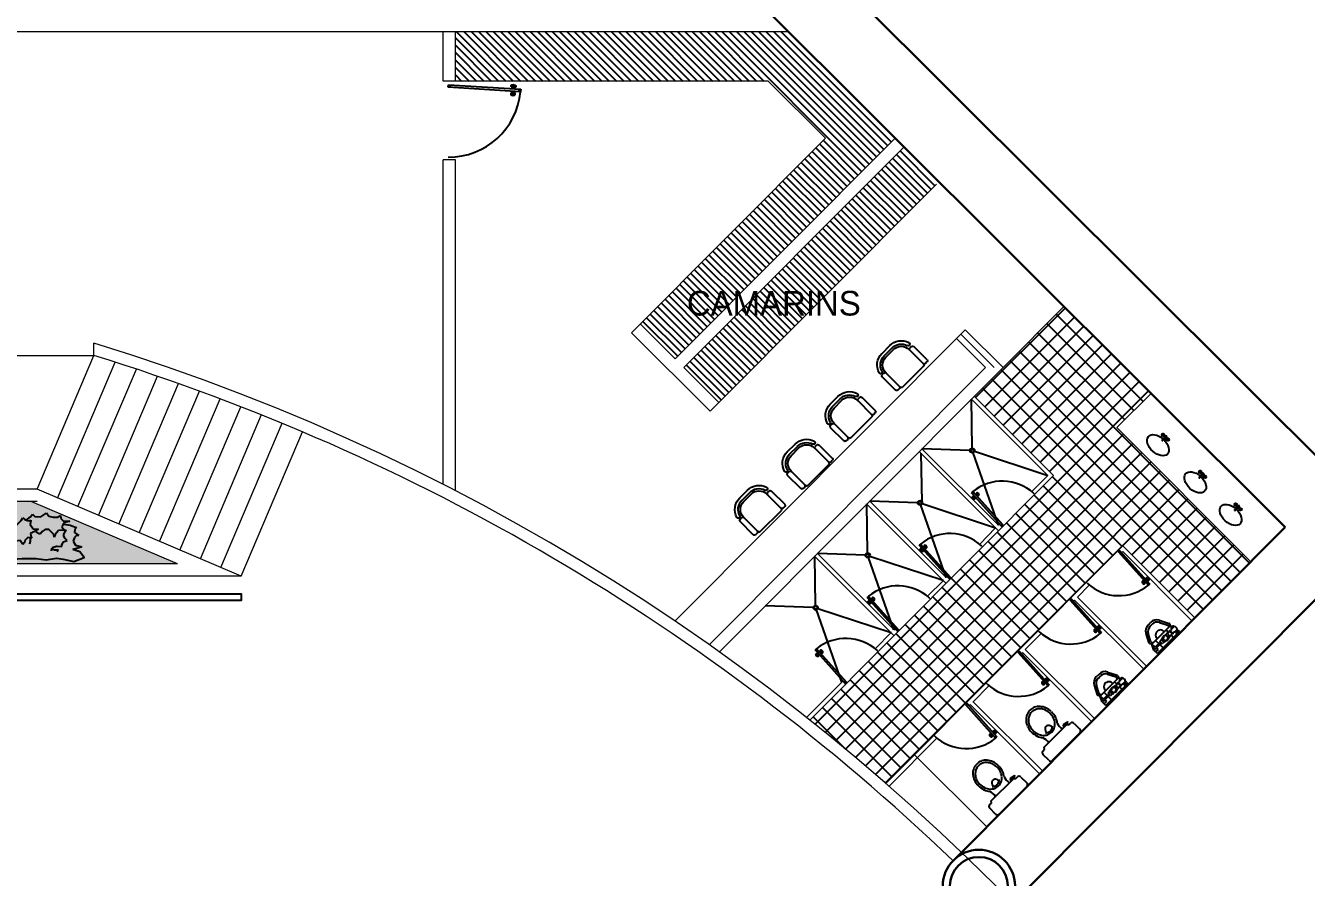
# Model space of a CAD drawing. Header units: millimetres. Extents: x 383 to 523, y 252 to 344.
# Drawn here: x 434.99 to 450.58, y 316.12 to 326.48 of the extents above; entities that cross this region are included whole.
import ezdxf

# ---------------------------------------------------------------- set-up
doc = ezdxf.new("R2010")
doc.units = ezdxf.units.MM
doc.header["$MEASUREMENT"] = 0
doc.linetypes.add('ACAD_ISO02W100', pattern=[15, 12, -3])
doc.linetypes.add('ACAD_ISO04W100', pattern=[30, 24, -3, 0, -3])
for name, color, linetype in [('alberi', 74, 'Continuous'), ('muebles', 193, 'Continuous'), ('Terreno', 41, 'Continuous')]:
    doc.layers.add(name, color=color, linetype=linetype)
for name, color, linetype, lineweight in [('cubierta', 1, 'ACAD_ISO02W100', 15), ('ejes', 2, 'ACAD_ISO04W100', 13), ('muros', 5, 'Continuous', 30), ('plantas', 76, 'Continuous', 15)]:
    doc.layers.add(name, color=color, linetype=linetype, lineweight=lineweight)
pattern_1 = [(135, (0, 0), (-0.0449012806, -0.0449012806), [])]
pattern_2 = [(45, (0, 0), (-0.1122532, 0.1122532), []), (135, (0, 0), (-0.1122532, -0.1122532), [])]

# ---------------------------------------------------------------- blocks, each defined once
blk = doc.blocks.new('cher')
at = {"layer": 'muebles'}
for p, q in [((-0.283, 0.377), (-0.377, 0.283)), ((-0.254, 0.349), (-0.349, 0.255)), ((-0.236, 0.33), (-0.33, 0.236)), ((0.127, 0.156), (-0.047, 0.33)), ((-0.024, 0.373), (-0.043, 0.354)), ((0.165, 0.213), (0.004, 0.373)), ((0.146, 0.165), (0.165, 0.184)), ((-0.348, 0.037), (-0.366, 0.018)), ((-0.33, 0.047), (-0.156, -0.127)), ((-0.127, -0.127), (0.127, 0.127)), ((-0.366, -0.011), (-0.206, -0.171)), ((-0.178, -0.171), (-0.159, -0.152))]:
    blk.add_line(p, q, dxfattribs=at)
for centre, radius, start, end in [((-0.141, 0.236), 0.2, 61.2894, 134.9802), ((-0.141, 0.236), 0.16, 61.3336, 134.9802), ((-0.141, 0.236), 0.133, 44.9802, 134.9802), ((-0.055, 0.394), 0.02, 241.1127, 61.5054), ((-0.029, 0.34), 0.02, 134.9802, 224.9802), ((-0.01, 0.359), 0.02, 44.9802, 134.9802), ((-0.236, 0.142), 0.2, 134.9802, 207.6478), ((-0.236, 0.142), 0.16, 134.9802, 207.3477), ((-0.236, 0.142), 0.133, 134.9802, 224.9802), ((0.132, 0.18), 0.02, 224.9802, 314.9802), ((0.15, 0.198), 0.02, 314.9802, 44.9802), ((-0.395, 0.058), 0.02, 206.1812, 28.8477), ((-0.352, 0.004), 0.02, 134.9802, 224.9802), ((-0.333, 0.022), 0.02, 44.9802, 134.9802), ((0.113, 0.141), 0.02, 314.9802, 44.9802), ((0.108, -0.363), 0.333, 134.9802, 134.9802), ((-0.173, -0.138), 0.02, 314.9802, 44.9802), ((-0.141, -0.113), 0.02, 224.9802, 314.9802), ((-0.192, -0.157), 0.02, 224.9802, 314.9802)]:
    blk.add_arc(centre, radius, start, end, dxfattribs=at)
blk = doc.blocks.new('A$C16995D25')
for p, q in [((0, 0.388), (0, 0.009)), ((0, 0.388), (0.056, 0.388)), ((0.028, 0.388), (0.028, 0.343)), ((0.028, 0.343), (0.055, 0.347)), ((0.054, 0.367), (0.058, 0.269)), ((0.076, 0.367), (0.054, 0.367)), ((0.06, 0.387), (0.129, 0.357)), ((0.07, 0.269), (0.076, 0.367)), ((0.075, 0.35), (0.129, 0.357)), ((0.129, 0.357), (0.153, 0.369)), ((0.129, 0.357), (0.129, 0.04)), ((0.129, 0.335), (0.149, 0.345)), ((0.157, 0.345), (0.252, 0.296)), ((0.162, 0.369), (0.272, 0.312)), ((0.057, 0.29), (0, 0.29)), ((0.038, 0.13), (0.038, 0.162)), ((0.039, 0.224), (0.039, 0.211)), ((0.042, 0.263), (0.084, 0.263)), ((0.042, 0.235), (0.042, 0.263)), ((0.048, 0.269), (0.048, 0.263)), ((0.078, 0.269), (0.048, 0.269)), ((0.048, 0.224), (0.048, 0.235)), ((0.051, 0.224), (0.051, 0.235)), ((0.061, 0.224), (0.061, 0.235)), ((0.064, 0.224), (0.064, 0.235)), ((0.064, 0.224), (0.064, 0.235)), ((0.129, 0.29), (0.071, 0.29)), ((0.075, 0.224), (0.075, 0.235)), ((0.078, 0.263), (0.078, 0.269)), ((0.078, 0.224), (0.078, 0.235)), ((0.084, 0.263), (0.084, 0.235)), ((0.089, 0.224), (0.089, 0.211)), ((0.092, 0.13), (0.092, 0.162)), ((0.298, 0.22), (0.298, 0.179)), ((0.327, 0.223), (0.327, 0.175)), ((0.043, 0.109), (0, 0.109)), ((0, 0.053), (0.014, 0.053)), ((0.014, 0.009), (0, 0.009)), ((0.007, 0.053), (0.007, 0.009)), ((0.014, 0.053), (0.014, 0.009)), ((0.014, 0.047), (0.027, 0.047)), ((0.014, 0.014), (0.027, 0.014)), ((0.014, 0.009), (0.027, 0.01)), ((0.038, 0.13), (0.092, 0.13)), ((0.043, 0.056), (0.038, 0.053)), ((0.043, 0.092), (0.043, 0.13)), ((0.043, 0.056), (0.043, 0.081)), ((0.048, 0.081), (0.048, 0.092)), ((0.051, 0.081), (0.051, 0.092)), ((0.061, 0.081), (0.061, 0.092)), ((0.064, 0.081), (0.064, 0.092)), ((0.064, 0.081), (0.064, 0.092)), ((0.075, 0.081), (0.075, 0.092)), ((0.078, 0.081), (0.078, 0.092)), ((0.086, 0.13), (0.086, 0.092)), ((0.129, 0.109), (0.086, 0.109)), ((0.086, 0.081), (0.086, 0.056)), ((0.086, 0.056), (0.09, 0.053)), ((0.1, 0.047), (0.106, 0.047)), ((0.106, 0.012), (0.1, 0.012)), ((0.106, 0.047), (0.106, 0.012)), ((0.129, 0.04), (0.106, 0.03)), ((0.148, 0.054), (0.129, 0.063)), ((0.151, 0.028), (0.129, 0.04)), ((0.252, 0.103), (0.156, 0.054)), ((0.273, 0.086), (0.161, 0.028))]:
    blk.add_line(p, q)
for points in [[(0.079, 0.158), (0.095, 0.185), (0.079, 0.213), (0.048, 0.213), (0.032, 0.185), (0.048, 0.158)], [(0.038, 0.235), (0.091, 0.235), (0.091, 0.224), (0.038, 0.224)], [(0.027, 0.053), (0.038, 0.053), (0.038, 0.009), (0.027, 0.009)], [(0.038, 0.092), (0.091, 0.092), (0.091, 0.081), (0.038, 0.081)], [(0.09, 0.053), (0.1, 0.053), (0.1, 0.009), (0.09, 0.009)]]:
    blk.add_lwpolyline(points, close=True)
blk.add_circle((0.064, 0.185), 0.0358)
for centre, radius, start, end in [((0.056, 0.378), 0.01, 66.7054, 90), ((0.153, 0.337), 0.00855, 62.8865, 116.5486), ((0.157, 0.36), 0.01, 62.8865, 116.5486), ((0.227, 0.223), 0.1, 0, 62.8865), ((0.134, 0.2), 0.0609, 267.0839, 92.9161), ((0.213, 0.22), 0.0855, 0, 62.8865), ((0.213, 0.179), 0.0855, 297.2944, 360), ((0.227, 0.175), 0.1, 297.2944, 360), ((0.064, 0.044), 0.0438, 233.4691, 306.5309), ((0.152, 0.061), 0.00855, 242.2586, 297.2944), ((0.156, 0.037), 0.01, 242.2586, 297.2944)]:
    blk.add_arc(centre, radius, start, end)
blk = doc.blocks.new('cespugliof')
at = {"layer": 'alberi'}
for p, q in [((-0.364, 0.422), (-0.307, 0.479)), ((-0.307, 0.479), (-0.286, 0.509)), ((-0.286, 0.509), (-0.258, 0.487)), ((-0.258, 0.487), (-0.213, 0.474)), ((-0.246, 0.483), (-0.229, 0.492)), ((-0.229, 0.492), (-0.193, 0.522)), ((-0.213, 0.474), (-0.189, 0.483)), ((-0.189, 0.483), (-0.197, 0.427)), ((-0.193, 0.522), (-0.168, 0.553)), ((-0.189, 0.483), (-0.189, 0.483)), ((-0.168, 0.553), (-0.14, 0.527)), ((-0.14, 0.527), (-0.067, 0.522)), ((-0.067, 0.522), (-0.006, 0.561)), ((-0.006, 0.561), (0.002, 0.57)), ((0.002, 0.57), (0.031, 0.531)), ((0.031, 0.531), (0.084, 0.518)), ((0.084, 0.518), (0.137, 0.518)), ((0.137, 0.518), (0.173, 0.54)), ((0.173, 0.54), (0.177, 0.5)), ((0.177, 0.5), (0.206, 0.474)), ((0.206, 0.474), (0.242, 0.47)), ((0.287, 0.47), (0.214, 0.448)), ((0.242, 0.47), (0.287, 0.47)), ((-0.469, 0.361), (-0.477, 0.387)), ((-0.477, 0.387), (-0.445, 0.379)), ((-0.473, 0.287), (-0.465, 0.331)), ((-0.465, 0.331), (-0.469, 0.361)), ((-0.445, 0.379), (-0.408, 0.392)), ((-0.408, 0.392), (-0.364, 0.422)), ((-0.197, 0.427), (-0.197, 0.427)), ((-0.197, 0.427), (-0.16, 0.374)), ((-0.152, 0.339), (-0.193, 0.318)), ((-0.193, 0.318), (-0.189, 0.287)), ((-0.16, 0.374), (-0.095, 0.37)), ((-0.095, 0.37), (-0.152, 0.339)), ((-0.116, 0.335), (-0.128, 0.339)), ((-0.087, 0.313), (-0.116, 0.335)), ((-0.071, 0.313), (-0.087, 0.313)), ((-0.05, 0.344), (-0.071, 0.313)), ((-0.014, 0.366), (-0.05, 0.344)), ((0.031, 0.366), (-0.014, 0.366)), ((0.092, 0.305), (0.031, 0.366)), ((0.149, 0.357), (0.108, 0.305)), ((0.202, 0.361), (0.149, 0.357)), ((0.214, 0.448), (0.189, 0.4)), ((0.189, 0.4), (0.21, 0.37)), ((0.246, 0.352), (0.202, 0.361)), ((0.298, 0.416), (0.205, 0.427)), ((0.21, 0.37), (0.246, 0.352)), ((0.214, 0.305), (0.234, 0.352)), ((0.298, 0.416), (0.367, 0.391)), ((0.349, 0.37), (0.342, 0.332)), ((0.342, 0.332), (0.395, 0.293)), ((0.367, 0.391), (0.349, 0.37)), ((-0.551, 0.261), (-0.473, 0.287)), ((-0.498, 0.244), (-0.551, 0.261)), ((-0.502, 0.178), (-0.53, 0.165)), ((-0.53, 0.165), (-0.49, 0.135)), ((-0.477, 0.23), (-0.502, 0.178)), ((-0.453, 0.23), (-0.498, 0.244)), ((-0.429, 0.222), (-0.453, 0.23)), ((-0.425, 0.165), (-0.429, 0.222)), ((-0.38, 0.226), (-0.425, 0.165)), ((-0.319, 0.235), (-0.38, 0.226)), ((-0.38, 0.226), (-0.38, 0.226)), ((-0.286, 0.187), (-0.319, 0.235)), ((-0.319, 0.235), (-0.319, 0.235)), ((-0.266, 0.209), (-0.286, 0.187)), ((-0.262, 0.235), (-0.266, 0.209)), ((-0.225, 0.27), (-0.262, 0.235)), ((-0.177, 0.261), (-0.225, 0.27)), ((-0.197, 0.226), (-0.205, 0.191)), ((-0.197, 0.257), (-0.197, 0.226)), ((-0.189, 0.287), (-0.177, 0.261)), ((-0.177, 0.261), (-0.177, 0.261)), ((0.084, 0.152), (0.124, 0.165)), ((0.096, 0.274), (0.092, 0.305)), ((0.108, 0.305), (0.096, 0.274)), ((0.124, 0.165), (0.132, 0.165)), ((0.132, 0.165), (0.189, 0.161)), ((0.189, 0.183), (0.21, 0.217)), ((0.189, 0.161), (0.189, 0.183)), ((0.21, 0.217), (0.23, 0.226)), ((0.214, 0.287), (0.214, 0.305)), ((0.23, 0.257), (0.214, 0.287)), ((0.254, 0.235), (0.23, 0.257)), ((0.23, 0.226), (0.254, 0.235)), ((0.344, 0.271), (0.329, 0.226)), ((0.329, 0.226), (0.354, 0.178)), ((0.367, 0.294), (0.344, 0.271)), ((0.354, 0.178), (0.432, 0.158)), ((0.395, 0.293), (0.367, 0.294)), ((0.432, 0.158), (0.385, 0.14)), ((-0.49, 0.135), (-0.49, 0.087)), ((-0.49, 0.087), (-0.49, 0.065)), ((0.063, 0.108), (0.067, 0.135)), ((0.067, 0.135), (0.084, 0.152)), ((0.1, 0.117), (0.071, 0.13)), ((0.104, 0.117), (0.1, 0.117)), ((0.149, 0.117), (0.104, 0.117)), ((0.132, 0.1), (0.149, 0.117)), ((0.385, 0.14), (0.324, 0.123))]:
    blk.add_line(p, q, dxfattribs=at)
at = {"layer": 'alberi', "color": 74}
blk.add_lwpolyline([(-0.49, 0.065), (-0.409, 0.007), (-0.293, 0.014), (-0.123, 0.014), (0, 0), (0.123, 0.02), (0.204, 0.007), (0.334, -0.02), (0.463, 0.027), (0.409, 0.095), (0.324, 0.123)], dxfattribs=at)

msp = doc.modelspace()

# ---------------------------------------------------------------- hatches: boundary and pattern name
at = {"layer": 'muebles', "linetype": 'Continuous'}
h = msp.add_hatch(dxfattribs=at)
h.set_pattern_fill('LINE', color=256, scale=0.02, angle=135, style=0)
h.set_pattern_definition(pattern_1)
h.paths.add_polyline_path([(444.279, 326.409), (440.22, 326.409), (440.22, 325.809), (444.031, 325.809), (444.729, 325.113), (442.473, 322.851), (442.898, 322.428), (445.578, 325.114)])
h = msp.add_hatch(dxfattribs=at)
h.set_pattern_fill('LINE', color=256, scale=0.02, angle=135, style=0)
h.set_pattern_definition(pattern_1)
h.paths.add_polyline_path([(445.654, 324.979), (446.078, 324.554), (443.429, 321.898), (443.004, 322.322)])
h = msp.add_hatch(dxfattribs=at)
h.set_pattern_fill('ANSI37', color=256, scale=0.05, style=0)
h.set_pattern_definition(pattern_2)
h.paths.add_polyline_path([(447.631, 323.067), (446.89, 322.324), (446.54, 321.972), (447.506, 321.006), (446.853, 320.352), (447.719, 319.521), (448.348, 320.152), (449.227, 319.274), (449.907, 319.957), (448.278, 321.591), (448.694, 322.008)])
h.paths.add_polyline_path([(445.763, 321.006), (449.42, 321.006), (449.42, 320.584), (445.763, 320.584)], flags=9)
h = msp.add_hatch(dxfattribs=at)
h.set_pattern_fill('ANSI37', color=256, scale=0.05, style=0)
h.set_pattern_definition(pattern_2)
h.paths.add_polyline_path([(447.719, 319.521), (446.853, 320.352), (444.538, 318.03, -0.01135), (445.464, 317.26)])
at = {"layer": 'plantas', "linetype": 'Continuous'}
h = msp.add_hatch(dxfattribs=at)
h.set_pattern_fill('AR-SAND', color=256, scale=0.004, style=0)
h.set_pattern_definition([(37.5, (0, 0), (-0.006400125, 0.195765295), [0, -0.154432, 0, -0.17272, 0, -0.1651]), (7.5, (0, 0), (0.17980931, 0.28673004), [0, -0.083312, 0, -0.139192, 0, -0.05334]), (327.5, (-0.12497, 0), (0.31639695, 0.000574874), [0, -0.0508, 0, -0.18288, 0, -0.23876]), (317.5, (-0.12497, 0), (0.30542258, 0.08917173), [0, -0.0254, 0, -0.119888, 0, -0.13716])])
h.paths.add_polyline_path([(435.058, 320.69), (421.283, 320.69), (419.456, 319.934), (423.976, 319.934), (423.853, 319.947), (423.683, 319.947), (423.567, 319.941), (423.486, 319.999), (423.486, 320.02), (423.486, 320.068), (423.445, 320.099), (423.474, 320.112), (423.501, 320.17), (423.478, 320.177), (423.425, 320.195), (423.502, 320.221), (423.51, 320.264), (423.506, 320.295), (423.498, 320.321), (423.531, 320.312), (423.567, 320.325), (423.612, 320.356), (423.669, 320.413), (423.689, 320.443), (423.718, 320.421), (423.731, 320.417), (423.746, 320.426), (423.783, 320.456), (423.807, 320.487), (423.836, 320.46), (423.909, 320.456), (423.97, 320.495), (423.978, 320.504), (424.006, 320.465), (424.059, 320.452), (424.112, 320.452), (424.149, 320.474), (424.153, 320.434), (424.181, 320.408), (424.218, 320.404), (424.263, 320.404), (424.189, 320.382), (424.179, 320.361), (424.274, 320.35), (424.343, 320.325), (424.324, 320.303), (424.318, 320.266), (424.371, 320.226), (424.343, 320.228), (424.319, 320.205), (424.304, 320.16), (424.329, 320.112), (424.408, 320.092), (424.361, 320.074), (424.299, 320.056), (424.384, 320.029), (424.439, 319.961), (424.365, 319.934), (436.837, 319.934)])

# ---------------------------------------------------------------- linework, layer by layer
at = {"layer": 'cubierta', "linetype": 'ACAD_ISO02W100', "lineweight": 18, "ltscale": 0.2}
msp.add_arc((428.383, 297.242), 32.252, 181.8805, 44.9344, dxfattribs=at)
at = {"layer": 'ejes', "ltscale": 0.2}
for p, q in [((446.784, 322.323), (446.377, 322.729)), ((442.845, 322.375), (442.845, 322.375))]:
    msp.add_line(p, q, dxfattribs=at)
at = {"layer": 'muebles'}
for p, q in [((440.134, 325.735), (440.136, 325.765)), ((441.014, 325.679), (440.134, 325.735)), ((440.136, 325.765), (441.016, 325.709)), ((441.016, 325.709), (441.014, 325.679)), ((448.834, 321.507), (448.832, 321.509)), ((448.834, 321.501), (448.832, 321.499)), ((448.836, 321.509), (448.834, 321.511)), ((448.836, 321.499), (448.834, 321.497)), ((448.842, 321.509), (448.844, 321.511)), ((448.842, 321.499), (448.844, 321.497)), ((448.844, 321.507), (448.846, 321.509)), ((448.844, 321.501), (448.846, 321.499)), ((448.827, 321.442), (448.857, 321.471)), ((448.865, 321.463), (448.836, 321.434)), ((448.893, 321.448), (448.891, 321.45)), ((448.893, 321.442), (448.891, 321.44)), ((448.895, 321.45), (448.893, 321.452)), ((448.895, 321.44), (448.893, 321.438)), ((448.901, 321.45), (448.903, 321.452)), ((448.901, 321.44), (448.903, 321.438)), ((448.903, 321.448), (448.905, 321.45)), ((448.903, 321.442), (448.905, 321.44)), ((449.28, 320.989), (449.31, 321.019)), ((449.287, 321.054), (449.284, 321.056)), ((449.287, 321.048), (449.284, 321.046)), ((449.289, 321.056), (449.286, 321.058)), ((449.289, 321.046), (449.286, 321.044)), ((449.294, 321.056), (449.297, 321.058)), ((449.294, 321.046), (449.297, 321.044)), ((449.296, 321.054), (449.299, 321.056)), ((449.296, 321.048), (449.299, 321.046)), ((449.318, 321.01), (449.288, 320.981)), ((449.345, 320.995), (449.343, 320.997)), ((449.345, 320.989), (449.343, 320.987)), ((449.348, 320.997), (449.345, 320.999)), ((449.347, 320.987), (449.345, 320.985)), ((449.353, 320.997), (449.356, 320.999)), ((449.353, 320.987), (449.355, 320.985)), ((449.355, 320.995), (449.358, 320.997)), ((449.355, 320.989), (449.358, 320.987)), ((446.522, 320.812), (446.507, 320.798)), ((446.875, 320.388), (446.507, 320.798)), ((446.891, 320.402), (446.522, 320.812)), ((449.712, 320.593), (449.741, 320.623)), ((449.718, 320.658), (449.716, 320.661)), ((449.718, 320.653), (449.716, 320.65)), ((449.72, 320.66), (449.718, 320.663)), ((449.72, 320.651), (449.718, 320.648)), ((449.749, 320.615), (449.72, 320.585)), ((449.726, 320.66), (449.728, 320.663)), ((449.726, 320.651), (449.728, 320.648)), ((449.728, 320.658), (449.73, 320.661)), ((449.728, 320.653), (449.73, 320.65)), ((449.777, 320.599), (449.775, 320.601)), ((449.777, 320.593), (449.775, 320.591)), ((449.779, 320.601), (449.777, 320.603)), ((449.779, 320.591), (449.777, 320.589)), ((449.785, 320.601), (449.787, 320.603)), ((449.785, 320.591), (449.787, 320.589)), ((449.787, 320.599), (449.789, 320.601)), ((449.787, 320.593), (449.789, 320.591)), ((446.891, 320.402), (446.875, 320.388)), ((445.886, 320.174), (445.87, 320.16)), ((446.239, 319.75), (445.87, 320.16)), ((446.254, 319.764), (445.886, 320.174)), ((448.292, 320.083), (448.308, 320.097)), ((448.292, 320.083), (448.66, 319.672)), ((448.308, 320.097), (448.676, 319.686)), ((446.254, 319.764), (446.239, 319.75)), ((448.66, 319.672), (448.676, 319.686)), ((445.251, 319.537), (445.235, 319.523)), ((445.604, 319.113), (445.235, 319.523)), ((445.619, 319.127), (445.251, 319.537)), ((447.705, 319.494), (447.721, 319.508)), ((447.705, 319.494), (448.073, 319.084)), ((447.721, 319.508), (448.089, 319.098)), ((445.619, 319.127), (445.604, 319.113)), ((448.073, 319.084), (448.089, 319.098)), ((444.618, 318.898), (444.603, 318.884)), ((444.971, 318.473), (444.603, 318.884)), ((444.987, 318.488), (444.618, 318.898)), ((447.07, 318.857), (447.086, 318.871)), ((447.07, 318.857), (447.438, 318.446)), ((447.086, 318.871), (447.453, 318.46)), ((444.987, 318.488), (444.971, 318.473)), ((447.438, 318.446), (447.453, 318.46)), ((446.433, 318.221), (446.448, 318.236)), ((446.433, 318.221), (446.8, 317.811)), ((446.448, 318.236), (446.816, 317.825)), ((447.393, 317.7), (447.667, 317.975)), ((447.677, 318.007), (447.622, 317.973)), ((447.622, 317.973), (447.627, 317.946)), ((447.627, 317.946), (447.683, 318.002)), ((447.667, 317.975), (447.692, 317.972)), ((447.683, 318.002), (447.677, 318.007)), ((447.692, 317.972), (447.714, 317.994)), ((447.755, 317.991), (447.826, 317.92)), ((446.8, 317.811), (446.816, 317.825)), ((447.829, 317.879), (447.488, 317.538)), ((447.373, 317.653), (447.395, 317.675)), ((447.447, 317.541), (447.376, 317.612)), ((447.395, 317.675), (447.393, 317.7)), ((446.746, 317.046), (447.02, 317.321)), ((447.03, 317.353), (446.975, 317.319)), ((446.975, 317.319), (446.98, 317.292)), ((446.98, 317.292), (447.036, 317.348)), ((447.02, 317.321), (447.045, 317.319)), ((447.036, 317.348), (447.03, 317.353)), ((447.045, 317.319), (447.067, 317.341)), ((447.108, 317.337), (447.179, 317.267)), ((447.182, 317.226), (446.841, 316.884)), ((446.726, 316.999), (446.748, 317.021)), ((446.8, 316.887), (446.729, 316.958)), ((446.748, 317.021), (446.746, 317.046))]:
    msp.add_line(p, q, dxfattribs=at)
at = {"layer": 'muebles', "linetype": 'Continuous'}
for p, q in [((446.515, 321.34), (446.504, 321.937)), ((446.487, 321.313), (445.903, 321.334)), ((445.905, 320.684), (445.895, 321.28)), ((446.834, 320.403), (446.525, 321.285)), ((446.542, 321.303), (447.436, 321.006)), ((445.241, 320.066), (445.23, 320.662)), ((445.85, 320.676), (445.266, 320.697)), ((446.197, 319.766), (445.888, 320.648)), ((445.905, 320.666), (446.799, 320.369)), ((444.607, 319.428), (444.597, 320.024)), ((445.213, 320.038), (444.629, 320.059)), ((445.56, 319.129), (445.251, 320.011)), ((445.268, 320.028), (446.162, 319.732)), ((444.579, 319.4), (443.995, 319.421)), ((444.927, 318.491), (444.617, 319.373)), ((444.635, 319.391), (445.529, 319.095))]:
    msp.add_line(p, q, dxfattribs=at)
at = {"layer": 'muebles'}
for points, const_width in [([(440.144, 325.749), (440.168, 325.748)], 0.015), ([(441.006, 325.694), (440.982, 325.696)], 0.015), ([(446.518, 320.8), (446.53, 320.788)], 0.0105), ([(446.879, 320.399), (446.867, 320.412)], 0.0105), ([(445.882, 320.162), (445.894, 320.149)], 0.0105), ([(448.304, 320.085), (448.316, 320.072)], 0.0105), ([(446.242, 319.761), (446.231, 319.774)], 0.0105), ([(448.664, 319.683), (448.652, 319.696)], 0.0105), ([(445.247, 319.526), (445.259, 319.513)], 0.0105), ([(447.717, 319.497), (447.729, 319.484)], 0.0105), ([(445.608, 319.125), (445.596, 319.138)], 0.0105), ([(448.077, 319.095), (448.066, 319.108)], 0.0105), ([(444.614, 318.886), (444.626, 318.873)], 0.0105), ([(447.082, 318.859), (447.093, 318.847)], 0.0105), ([(444.975, 318.485), (444.963, 318.498)], 0.0105), ([(447.442, 318.458), (447.43, 318.471)], 0.0105), ([(446.444, 318.224), (446.456, 318.211)], 0.0105), ([(446.804, 317.822), (446.793, 317.835)], 0.0105)]:
    msp.add_lwpolyline(points, dxfattribs=dict(at, const_width=const_width))
for points in [[(440.906, 325.735), (440.948, 325.733)], [(440.908, 325.734), (440.945, 325.731)], [(440.931, 325.764), (440.93, 325.763), (440.93, 325.763), (440.93, 325.762), (440.93, 325.761), (440.927, 325.762), (440.927, 325.764)], [(440.901, 325.666), (440.943, 325.663)], [(440.904, 325.667), (440.941, 325.665)], [(440.922, 325.634), (440.922, 325.635), (440.921, 325.636), (440.922, 325.636), (440.922, 325.637), (440.919, 325.637), (440.919, 325.634)], [(446.522, 320.728), (446.522, 320.728), (446.523, 320.728), (446.523, 320.729), (446.524, 320.729), (446.525, 320.728), (446.523, 320.726)], [(446.549, 320.73), (446.529, 320.752)], [(446.548, 320.732), (446.531, 320.752)], [(446.585, 320.763), (446.565, 320.785)], [(446.583, 320.763), (446.566, 320.783)], [(446.59, 320.789), (446.59, 320.789), (446.59, 320.788), (446.589, 320.788), (446.589, 320.787), (446.59, 320.786), (446.592, 320.787)], [(445.886, 320.09), (445.886, 320.09), (445.887, 320.09), (445.887, 320.091), (445.887, 320.091), (445.889, 320.09), (445.887, 320.088)], [(445.912, 320.092), (445.892, 320.114)], [(445.912, 320.094), (445.894, 320.114)], [(445.949, 320.125), (445.929, 320.147)], [(445.947, 320.125), (445.929, 320.145)], [(445.954, 320.151), (445.953, 320.151), (445.953, 320.15), (445.953, 320.15), (445.953, 320.149), (445.954, 320.148), (445.955, 320.149)], [(448.592, 319.695), (448.593, 319.695), (448.593, 319.696), (448.593, 319.696), (448.593, 319.697), (448.592, 319.698), (448.591, 319.697)], [(448.597, 319.721), (448.617, 319.699)], [(448.599, 319.721), (448.617, 319.701)], [(448.634, 319.754), (448.654, 319.732)], [(448.634, 319.752), (448.652, 319.732)], [(448.661, 319.756), (448.66, 319.756), (448.659, 319.756), (448.659, 319.755), (448.659, 319.755), (448.658, 319.756), (448.659, 319.758)], [(445.251, 319.453), (445.251, 319.454), (445.252, 319.454), (445.252, 319.454), (445.253, 319.454), (445.254, 319.453), (445.252, 319.452)], [(445.277, 319.456), (445.258, 319.478)], [(445.277, 319.458), (445.26, 319.477)], [(445.314, 319.488), (445.294, 319.51)], [(445.312, 319.489), (445.295, 319.509)], [(445.319, 319.515), (445.318, 319.514), (445.319, 319.513), (445.318, 319.513), (445.318, 319.513), (445.319, 319.512), (445.32, 319.513)], [(448.047, 319.165), (448.067, 319.143)], [(448.047, 319.163), (448.065, 319.144)], [(448.074, 319.168), (448.073, 319.167), (448.072, 319.167), (448.072, 319.167), (448.072, 319.167), (448.071, 319.168), (448.072, 319.169)], [(448.005, 319.106), (448.006, 319.107), (448.006, 319.108), (448.006, 319.108), (448.007, 319.108), (448.005, 319.109), (448.004, 319.108)], [(448.011, 319.133), (448.03, 319.111)], [(448.012, 319.132), (448.03, 319.113)], [(444.645, 318.816), (444.625, 318.838)], [(444.644, 318.818), (444.627, 318.837)], [(444.681, 318.849), (444.661, 318.871)], [(444.679, 318.849), (444.662, 318.869)], [(444.686, 318.875), (444.686, 318.874), (444.686, 318.874), (444.685, 318.874), (444.685, 318.873), (444.686, 318.872), (444.688, 318.873)], [(444.618, 318.814), (444.619, 318.814), (444.619, 318.814), (444.619, 318.814), (444.62, 318.815), (444.621, 318.813), (444.62, 318.812)], [(447.411, 318.528), (447.431, 318.506)], [(447.412, 318.526), (447.429, 318.507)], [(447.438, 318.53), (447.438, 318.53), (447.437, 318.53), (447.437, 318.53), (447.436, 318.529), (447.435, 318.531), (447.437, 318.532)], [(447.37, 318.469), (447.37, 318.47), (447.37, 318.47), (447.371, 318.471), (447.371, 318.471), (447.37, 318.472), (447.368, 318.471)], [(447.375, 318.495), (447.395, 318.473)], [(447.377, 318.495), (447.394, 318.475)], [(446.801, 317.895), (446.8, 317.894), (446.8, 317.895), (446.799, 317.894), (446.799, 317.894), (446.798, 317.895), (446.799, 317.897)], [(446.732, 317.834), (446.733, 317.834), (446.733, 317.835), (446.733, 317.835), (446.734, 317.835), (446.733, 317.837), (446.731, 317.835)], [(446.738, 317.86), (446.757, 317.838)], [(446.739, 317.859), (446.757, 317.84)], [(446.774, 317.893), (446.794, 317.871)], [(446.774, 317.891), (446.792, 317.871)]]:
    msp.add_lwpolyline(points, dxfattribs=at)
at = {"layer": 'muebles', "linetype": 'Continuous'}
msp.add_lwpolyline([(418.702, 319.567), (437.612, 319.567), (437.612, 319.488), (418.702, 319.488)], close=True, dxfattribs=at)
at = {"layer": 'muebles'}
for centre, radius in [((448.839, 321.504), 0.0159), ((448.831, 321.512), 0.00323), ((448.831, 321.496), 0.00323), ((448.839, 321.504), 0.00577), ((448.847, 321.512), 0.00323), ((448.847, 321.496), 0.00323), ((448.868, 321.474), 0.00577), ((448.898, 321.445), 0.0159), ((448.89, 321.437), 0.00323), ((448.89, 321.453), 0.00323), ((448.898, 321.445), 0.00577), ((448.906, 321.453), 0.00323), ((448.906, 321.437), 0.00323), ((449.291, 321.051), 0.0159), ((449.283, 321.059), 0.00323), ((449.283, 321.043), 0.00323), ((449.291, 321.051), 0.00577), ((449.3, 321.059), 0.00323), ((449.3, 321.043), 0.00323), ((449.321, 321.022), 0.00577), ((449.35, 320.992), 0.0159), ((449.342, 321), 0.00323), ((449.342, 320.984), 0.00323), ((449.35, 320.992), 0.00577), ((449.359, 321), 0.00323), ((449.359, 320.984), 0.00323), ((449.723, 320.655), 0.0159), ((449.715, 320.664), 0.00323), ((449.715, 320.647), 0.00323), ((449.723, 320.655), 0.00577), ((449.731, 320.664), 0.00323), ((449.731, 320.647), 0.00323), ((449.752, 320.626), 0.00577), ((449.782, 320.596), 0.0159), ((449.774, 320.604), 0.00323), ((449.774, 320.588), 0.00323), ((449.782, 320.596), 0.00577), ((449.79, 320.604), 0.00323), ((449.79, 320.588), 0.00323)]:
    msp.add_circle(centre, radius, dxfattribs=at)
at = {"layer": 'muebles', "linetype": 'Continuous'}
for centre, radius in [((446.515, 321.312), 0.0283), ((446.515, 321.312), 0.0183), ((445.879, 320.675), 0.0283), ((445.879, 320.675), 0.0183), ((445.242, 320.037), 0.0283), ((445.242, 320.037), 0.0183), ((444.608, 319.399), 0.0283), ((444.608, 319.399), 0.0183)]:
    msp.add_circle(centre, radius, dxfattribs=at)
at = {"layer": 'muebles'}
for centre, radius, start, end in [((440.894, 325.734), 0.0209, 298.1131, 358.1397), ((440.933, 325.805), 0.0521, 240.5876, 290.5382), ((440.929, 325.775), 0.0142, 231.3043, 303.3591), ((440.96, 325.73), 0.0209, 176.0513, 237.5597), ((440.135, 325.765), 0.883, 269.9363, 354.3951), ((440.919, 325.594), 0.0521, 62.1456, 112.0963), ((440.889, 325.669), 0.0209, 354.5442, 54.5708), ((440.919, 325.624), 0.0142, 49.3248, 121.3796), ((440.956, 325.664), 0.0209, 115.1242, 176.6326), ((448.839, 321.504), 0.0115, 150.5859, 209.5545), ((448.839, 321.504), 0.0115, 60.8905, 118.561), ((448.839, 321.504), 0.0115, 240.7163, 298.3539), ((448.839, 321.504), 0.0115, 330.7068, 28.6752), ((448.868, 321.474), 0.0173, 244.4349, 205.1438), ((448.868, 321.474), 0.0115, 255.0398, 194.4521), ((448.832, 321.438), 0.00577, 134.7952, 314.7952), ((448.898, 321.445), 0.0115, 150.7068, 208.6752), ((448.898, 321.445), 0.0115, 60.7163, 118.354), ((448.898, 321.445), 0.0115, 240.8905, 298.561), ((448.898, 321.445), 0.0115, 330.5859, 29.5545), ((449.291, 321.051), 0.0115, 150.5859, 209.5545), ((449.291, 321.051), 0.0115, 60.8905, 118.561), ((449.291, 321.051), 0.0115, 240.7163, 298.3539), ((449.291, 321.051), 0.0115, 330.7068, 28.6752), ((449.321, 321.022), 0.0173, 244.4349, 205.1438), ((449.321, 321.022), 0.0115, 255.0398, 194.4521), ((446.881, 320.372), 0.567, 47.5669, 129.2034), ((449.284, 320.985), 0.00577, 134.7952, 314.7952), ((449.35, 320.992), 0.0115, 150.7068, 208.6752), ((449.35, 320.992), 0.0115, 60.7163, 118.354), ((449.35, 320.992), 0.0115, 240.8905, 298.561), ((449.35, 320.992), 0.0115, 330.5859, 29.5545), ((446.501, 320.709), 0.0366, 16.1725, 66.1231), ((446.517, 320.722), 0.00997, 6.8892, 78.944), ((446.524, 320.76), 0.0147, 311.6362, 13.1446), ((446.555, 320.725), 0.0147, 73.698, 133.7246), ((446.558, 320.791), 0.0147, 250.7091, 312.2175), ((446.59, 320.756), 0.0147, 130.1291, 190.1557), ((446.612, 320.808), 0.0366, 197.7305, 247.6812), ((446.597, 320.793), 0.00997, 184.9097, 256.9645), ((449.716, 320.589), 0.00577, 134.7952, 314.7952), ((449.723, 320.655), 0.0115, 150.5859, 209.5545), ((449.723, 320.655), 0.0115, 60.8905, 118.561), ((449.723, 320.655), 0.0115, 240.7163, 298.3539), ((449.723, 320.655), 0.0115, 330.7068, 28.6752), ((449.752, 320.626), 0.0173, 244.4349, 205.1438), ((449.752, 320.626), 0.0115, 255.0398, 194.4521), ((449.782, 320.596), 0.0115, 150.7068, 208.6752), ((449.782, 320.596), 0.0115, 60.7163, 118.354), ((449.782, 320.596), 0.0115, 240.8905, 298.561), ((449.782, 320.596), 0.0115, 330.5859, 29.5545), ((446.244, 319.734), 0.567, 47.5669, 129.2034), ((445.865, 320.07), 0.0366, 16.1725, 66.1231), ((445.881, 320.084), 0.00997, 6.8892, 78.944), ((445.887, 320.121), 0.0147, 311.6362, 13.1446), ((445.919, 320.087), 0.0147, 73.698, 133.7246), ((445.922, 320.153), 0.0147, 250.7091, 312.2175), ((445.953, 320.118), 0.0147, 130.1291, 190.1557), ((445.975, 320.17), 0.0366, 197.7305, 247.6812), ((445.96, 320.155), 0.00997, 184.9097, 256.9645), ((448.682, 319.775), 0.0366, 196.0997, 246.0503), ((445.61, 319.098), 0.567, 47.5669, 129.2034), ((448.302, 320.112), 0.567, 227.4941, 309.1306), ((448.571, 319.676), 0.0366, 17.6577, 67.6084), ((448.586, 319.691), 0.00997, 4.8368, 76.8916), ((448.593, 319.728), 0.0147, 310.0563, 10.0829), ((448.624, 319.693), 0.0147, 70.6363, 132.1447), ((448.627, 319.759), 0.0147, 253.6251, 313.6517), ((448.659, 319.724), 0.0147, 131.5633, 193.0717), ((448.665, 319.762), 0.00997, 186.8164, 258.8712), ((445.23, 319.434), 0.0366, 16.1725, 66.1231), ((445.246, 319.447), 0.00997, 6.8892, 78.944), ((445.253, 319.485), 0.0147, 311.6362, 13.1446), ((445.284, 319.45), 0.0147, 73.698, 133.7246), ((445.287, 319.516), 0.0147, 250.7091, 312.2175), ((445.318, 319.481), 0.0147, 130.1291, 190.1557), ((445.341, 319.534), 0.0366, 197.7305, 247.6812), ((445.326, 319.518), 0.00997, 184.9097, 256.9645), ((448.006, 319.14), 0.0147, 310.0563, 10.0829), ((448.04, 319.171), 0.0147, 253.6251, 313.6517), ((448.072, 319.136), 0.0147, 131.5633, 193.0717), ((448.095, 319.187), 0.0366, 196.0997, 246.0503), ((448.078, 319.174), 0.00997, 186.8164, 258.8712), ((444.977, 318.458), 0.567, 47.5669, 129.2034), ((447.715, 319.523), 0.567, 227.4941, 309.1306), ((447.984, 319.088), 0.0366, 17.6577, 67.6084), ((447.999, 319.103), 0.00997, 4.8368, 76.8916), ((448.037, 319.105), 0.0147, 70.6363, 132.1447), ((444.62, 318.845), 0.0147, 311.6362, 13.1446), ((444.655, 318.877), 0.0147, 250.7091, 312.2175), ((444.686, 318.841), 0.0147, 130.1291, 190.1557), ((444.708, 318.894), 0.0366, 197.7305, 247.6812), ((444.693, 318.879), 0.00997, 184.9097, 256.9645), ((444.597, 318.794), 0.0366, 16.1725, 66.1231), ((444.614, 318.807), 0.00997, 6.8892, 78.944), ((444.651, 318.811), 0.0147, 73.698, 133.7246), ((447.405, 318.533), 0.0147, 253.6251, 313.6517), ((447.459, 318.55), 0.0366, 196.0997, 246.0503), ((447.443, 318.537), 0.00997, 186.8164, 258.8712), ((447.08, 318.886), 0.567, 227.4941, 309.1306), ((447.348, 318.45), 0.0366, 17.6577, 67.6084), ((447.363, 318.465), 0.00997, 4.8368, 76.8916), ((447.37, 318.503), 0.0147, 310.0563, 10.0829), ((447.401, 318.467), 0.0147, 70.6363, 132.1447), ((447.436, 318.499), 0.0147, 131.5633, 193.0717), ((446.822, 317.914), 0.0366, 196.0997, 246.0503), ((446.805, 317.901), 0.00997, 186.8164, 258.8712), ((446.442, 318.251), 0.567, 227.4941, 309.1306), ((446.711, 317.815), 0.0366, 17.6577, 67.6084), ((446.726, 317.83), 0.00997, 4.8368, 76.8916), ((446.733, 317.867), 0.0147, 310.0563, 10.0829), ((446.764, 317.832), 0.0147, 70.6363, 132.1447), ((446.767, 317.898), 0.0147, 253.6251, 313.6517), ((446.799, 317.863), 0.0147, 131.5633, 193.0717)]:
    msp.add_arc(centre, radius, start, end, dxfattribs=at)
at = {"layer": 'muebles', "extrusion": (0, 0, -1)}
for centre, major_axis, ratio, start_param, end_param in [((440.928, 325.746), (0.0286, -0.0016), 0.630787, 2.294124, 4.665351), ((440.928, 325.746), (0.0286, -0.0016), 0.630787, 4.77647, 7.156741), ((448.778, 321.377), (0.115, -0.107), 0.622807, 4.74604, 10.934086), ((449.231, 320.924), (0.115, -0.107), 0.622807, 4.74604, 10.934086), ((446.532, 320.735), (-0.0136, 0.0149), 0.630787, 4.77647, 7.156741), ((446.532, 320.735), (-0.0136, 0.0149), 0.630787, 2.294124, 4.665351), ((449.662, 320.528), (0.115, -0.107), 0.622807, 4.74604, 10.934086), ((445.896, 320.097), (-0.0136, 0.0149), 0.630787, 4.77647, 7.156741), ((445.896, 320.097), (-0.0136, 0.0149), 0.630787, 2.294124, 4.665351), ((448.65, 319.748), (0.0136, -0.0149), 0.630787, 2.294124, 4.665351), ((448.65, 319.748), (0.0136, -0.0149), 0.630787, 4.77647, 7.156741), ((445.261, 319.461), (-0.0136, 0.0149), 0.630787, 4.77647, 7.156741), ((445.261, 319.461), (-0.0136, 0.0149), 0.630787, 2.294124, 4.665351), ((448.063, 319.16), (0.0136, -0.0149), 0.630787, 2.294124, 4.665351), ((448.063, 319.16), (0.0136, -0.0149), 0.630787, 4.77647, 7.156741), ((444.628, 318.821), (-0.0136, 0.0149), 0.630787, 4.77647, 7.156741), ((444.628, 318.821), (-0.0136, 0.0149), 0.630787, 2.294124, 4.665351), ((447.428, 318.523), (0.0136, -0.0149), 0.630787, 2.294124, 4.665351), ((447.428, 318.523), (0.0136, -0.0149), 0.630787, 4.77647, 7.156741), ((446.79, 317.887), (0.0136, -0.0149), 0.630787, 2.294124, 4.665351), ((446.79, 317.887), (0.0136, -0.0149), 0.630787, 4.77647, 7.156741)]:
    msp.add_ellipse(centre, major_axis=major_axis, ratio=ratio, start_param=start_param, end_param=end_param, dxfattribs=at)
at = {"layer": 'muebles'}
for centre, major_axis, ratio, start_param, end_param in [((440.922, 325.652), (0.0286, -0.0021), 0.630787, 2.294124, 4.665351), ((440.922, 325.652), (0.0286, -0.0021), 0.630787, 4.77647, 7.156741), ((446.581, 320.78), (-0.0133, 0.0151), 0.630787, 4.77647, 7.156741), ((446.581, 320.78), (-0.0133, 0.0151), 0.630787, 2.294124, 4.665351), ((445.945, 320.142), (-0.0133, 0.0151), 0.630787, 4.77647, 7.156741), ((445.945, 320.142), (-0.0133, 0.0151), 0.630787, 2.294124, 4.665351), ((448.601, 319.704), (0.0133, -0.0151), 0.630787, 2.294124, 4.665351), ((448.601, 319.704), (0.0133, -0.0151), 0.630787, 4.77647, 7.156741), ((445.31, 319.505), (-0.0133, 0.0151), 0.630787, 4.77647, 7.156741), ((445.31, 319.505), (-0.0133, 0.0151), 0.630787, 2.294124, 4.665351), ((448.014, 319.116), (0.0133, -0.0151), 0.630787, 2.294124, 4.665351), ((448.014, 319.116), (0.0133, -0.0151), 0.630787, 4.77647, 7.156741), ((444.678, 318.866), (-0.0133, 0.0151), 0.630787, 4.77647, 7.156741), ((444.678, 318.866), (-0.0133, 0.0151), 0.630787, 2.294124, 4.665351), ((447.378, 318.479), (0.0133, -0.0151), 0.630787, 2.294124, 4.665351), ((447.378, 318.479), (0.0133, -0.0151), 0.630787, 4.77647, 7.156741), ((447.358, 318.006), (0.143, -0.143), 0.857143, 3.525743, 3.915027), ((447.363, 318.004), (0.146, -0.146), 0.857143, 3.141068, 3.525743), ((447.358, 318.006), (0.121, -0.121), 0.857143, 3.525743, 3.915027), ((447.363, 318.004), (0.125, -0.124), 0.857143, 3.141068, 3.525743), ((447.363, 318.004), (-0.146, 0.146), 0.857143, -0.3852, -0.000525), ((447.363, 318.004), (-0.125, 0.124), 0.857143, -0.3852, -0.000525), ((447.36, 318.008), (-0.143, 0.143), 0.857143, -0.774484, -0.3852), ((447.36, 318.008), (0.121, -0.121), 0.857143, 2.367109, 2.756393), ((447.36, 318.012), (0.14, -0.14), 0.857143, 1.971125, 2.367109), ((447.36, 318.012), (0.119, -0.118), 0.857143, 1.971125, 2.367109), ((447.361, 318.016), (-0.115, 0.115), 0.857143, 4.711864, 5.112718), ((447.361, 318.016), (-0.137, 0.136), 0.857143, 4.711864, 5.112718), ((447.321, 317.975), (0.163, -0.162), 0.857143, 1.233588, 1.570858), ((447.322, 317.976), (0.183, -0.183), 0.857143, 1.224856, 1.570795), ((447.366, 318.006), (-0.119, 0.118), 0.857143, 3.915027, 4.31101), ((447.366, 318.006), (-0.14, 0.14), 0.857143, 3.933521, 4.31101), ((447.355, 318.007), (-0.14, 0.14), 0.857143, 0.773434, 1.169418), ((447.351, 318.005), (0.137, -0.136), 0.857143, 4.31101, 4.711864), ((447.355, 318.007), (0.119, -0.118), 0.857143, 3.915027, 4.31101), ((447.351, 318.005), (-0.115, 0.115), 0.857143, 1.169418, 1.570271), ((447.391, 318.046), (0.163, -0.162), 0.857143, 4.71145, 5.04871), ((447.451, 317.916), (0.0382, -0.0381), 0.857143, 1.411596, 4.87159), ((447.395, 317.971), (0.0724, -0.0722), 0.857143, -0.430207, 0), ((447.395, 317.971), (-0.0724, 0.0722), 0.857143, 3.141593, 3.5718), ((447.358, 318.008), (0.125, -0.124), 0.857143, -0.000525, 0.38415), ((447.377, 317.979), (-0.0867, 0.0865), 0.857143, 3.5718, 3.832719), ((447.363, 318.006), (-0.121, 0.121), 0.857143, 3.525743, 3.915027), ((447.688, 318.045), (-0.119, 0.119), 0.857143, 1.197247, 1.777507), ((447.736, 317.972), (0.0221, -0.0221), 0.857143, 1.570796, 3.141593), ((447.807, 317.901), (-0.0221, 0.0221), 0.857143, 3.141593, 4.712389), ((446.741, 317.843), (0.0133, -0.0151), 0.630787, 2.294124, 4.665351), ((446.741, 317.843), (0.0133, -0.0151), 0.630787, 4.77647, 7.156741), ((447.391, 318.045), (-0.183, 0.183), 0.857143, 1.569898, 1.915828), ((447.361, 318), (0.14, -0.14), 0.857143, -1.170467, -0.794259), ((447.361, 318), (-0.119, 0.118), 0.857143, 1.971125, 2.367109), ((447.322, 317.678), (0.119, -0.119), 0.857143, 1.364085, 1.944346), ((447.36, 318.004), (-0.121, 0.121), 0.857143, 2.367109, 2.756393), ((447.387, 317.989), (-0.0867, 0.0865), 0.857143, 2.450467, 2.711385), ((447.358, 318.008), (0.125, -0.124), 0.857143, -0.3852, -0.000525), ((447.395, 317.631), (-0.0221, 0.0221), 0.857143, 0, 1.570796), ((446.711, 317.352), (0.143, -0.143), 0.857143, 3.525743, 3.915027), ((446.715, 317.35), (0.146, -0.146), 0.857143, 3.141068, 3.525743), ((446.711, 317.352), (0.121, -0.121), 0.857143, 3.525743, 3.915027), ((446.715, 317.35), (0.125, -0.124), 0.857143, 3.141068, 3.525743), ((446.715, 317.35), (-0.146, 0.146), 0.857143, -0.3852, -0.000525), ((446.715, 317.35), (-0.125, 0.124), 0.857143, -0.3852, -0.000525), ((446.713, 317.355), (-0.143, 0.143), 0.857143, -0.774484, -0.3852), ((446.713, 317.355), (0.121, -0.121), 0.857143, 2.367109, 2.756393), ((446.713, 317.358), (0.14, -0.14), 0.857143, 1.971125, 2.367109), ((446.713, 317.358), (0.119, -0.118), 0.857143, 1.971125, 2.367109), ((446.714, 317.362), (-0.115, 0.115), 0.857143, 4.711864, 5.112718), ((446.714, 317.362), (-0.137, 0.136), 0.857143, 4.711864, 5.112718), ((446.674, 317.322), (0.163, -0.162), 0.857143, 1.233588, 1.570858), ((446.675, 317.322), (0.183, -0.183), 0.857143, 1.224856, 1.570795), ((447.466, 317.56), (-0.0221, 0.0221), 0.857143, 1.570796, 3.141593), ((446.707, 317.353), (-0.14, 0.14), 0.857143, 0.773434, 1.169418), ((446.704, 317.351), (0.137, -0.136), 0.857143, 4.31101, 4.711864), ((446.707, 317.353), (0.119, -0.118), 0.857143, 3.915027, 4.31101), ((446.704, 317.351), (-0.115, 0.115), 0.857143, 1.169418, 1.570271), ((446.804, 317.262), (0.0382, -0.0381), 0.857143, 1.411596, 4.87159), ((446.748, 317.318), (-0.0724, 0.0722), 0.857143, 3.141593, 3.5718), ((446.711, 317.355), (0.125, -0.124), 0.857143, -0.000525, 0.38415), ((446.73, 317.325), (-0.0867, 0.0865), 0.857143, 3.5718, 3.832719), ((446.719, 317.352), (-0.119, 0.118), 0.857143, 3.915027, 4.31101), ((446.716, 317.352), (-0.121, 0.121), 0.857143, 3.525743, 3.915027), ((446.719, 317.352), (-0.14, 0.14), 0.857143, 3.933521, 4.31101), ((447.041, 317.391), (-0.119, 0.119), 0.857143, 1.197247, 1.777507), ((447.089, 317.318), (0.0221, -0.0221), 0.857143, 1.570796, 3.141593), ((446.744, 317.391), (-0.183, 0.183), 0.857143, 1.569898, 1.915828), ((446.744, 317.392), (0.163, -0.162), 0.857143, 4.71145, 5.04871), ((446.714, 317.347), (0.14, -0.14), 0.857143, -1.170467, -0.794259), ((446.714, 317.347), (-0.119, 0.118), 0.857143, 1.971125, 2.367109), ((446.675, 317.025), (0.119, -0.119), 0.857143, 1.364085, 1.944346), ((446.713, 317.35), (-0.121, 0.121), 0.857143, 2.367109, 2.756393), ((446.74, 317.336), (-0.0867, 0.0865), 0.857143, 2.450467, 2.711385), ((446.711, 317.355), (0.125, -0.124), 0.857143, -0.3852, -0.000525), ((446.748, 317.318), (0.0724, -0.0722), 0.857143, -0.430207, 0), ((447.16, 317.248), (-0.0221, 0.0221), 0.857143, 3.141593, 4.712389), ((446.748, 316.977), (-0.0221, 0.0221), 0.857143, 0, 1.570796), ((446.819, 316.906), (-0.0221, 0.0221), 0.857143, 1.570796, 3.141593)]:
    msp.add_ellipse(centre, major_axis=major_axis, ratio=ratio, start_param=start_param, end_param=end_param, dxfattribs=at)
at = {"layer": 'muros'}
for p, q in [((450.328, 320.378), (439.62, 331.053)), ((451.572, 320.38), (440.865, 331.055)), ((446.285, 316.323), (450.328, 320.378)), ((446.907, 315.7), (451.572, 320.38))]:
    msp.add_line(p, q, dxfattribs=at)
at = {"layer": 'muros', "lineweight": 18}
for p, q in [((444.279, 326.409), (433.769, 326.409)), ((440.07, 325.809), (440.07, 326.409)), ((440.22, 325.809), (440.22, 326.409)), ((444.031, 325.809), (440.07, 325.809)), ((444.729, 325.113), (444.031, 325.809)), ((442.367, 322.745), (444.729, 325.113)), ((442.898, 322.428), (445.578, 325.114)), ((443.004, 322.322), (445.684, 325.008)), ((440.07, 320.9), (440.07, 324.852)), ((440.22, 324.852), (440.07, 324.852)), ((440.22, 320.823), (440.22, 324.852)), ((443.323, 321.792), (446.078, 324.554)), ((446.89, 322.324), (447.631, 323.067)), ((443.323, 321.792), (442.367, 322.745)), ((442.898, 322.428), (442.473, 322.851)), ((442.893, 319.236), (446.43, 322.783)), ((446.89, 322.324), (446.43, 322.783)), ((435.819, 322.468), (435.819, 322.62)), ((446.678, 322.323), (446.324, 322.676)), ((435.828, 322.465), (420.202, 322.455)), ((435.127, 320.84), (435.819, 322.468)), ((442.898, 322.428), (442.898, 322.428)), ((435.375, 320.734), (436.078, 322.387)), ((435.624, 320.629), (436.336, 322.303)), ((443.429, 321.898), (443.004, 322.322)), ((443.311, 318.948), (446.678, 322.323)), ((443.435, 318.86), (446.89, 322.324)), ((435.872, 320.523), (436.592, 322.216)), ((436.121, 320.417), (436.848, 322.127)), ((436.369, 320.312), (437.102, 322.036)), ((446.54, 321.972), (447.506, 321.006)), ((448.278, 321.591), (448.694, 322.008)), ((436.618, 320.206), (437.356, 321.942)), ((436.866, 320.101), (437.608, 321.845)), ((446.504, 321.937), (447.435, 321.006)), ((437.115, 319.995), (437.861, 321.751)), ((437.363, 319.889), (438.11, 321.645)), ((437.612, 319.784), (438.358, 321.539)), ((448.278, 321.591), (449.907, 319.957)), ((445.903, 321.334), (446.834, 320.403)), ((445.868, 321.299), (446.834, 320.333)), ((444.538, 318.03), (447.506, 321.006)), ((447.242, 320.812), (447.436, 321.006)), ((435.127, 320.84), (421.253, 320.84)), ((437.612, 319.784), (435.127, 320.84)), ((447.277, 320.777), (447.242, 320.812)), ((435.127, 320.69), (421.253, 320.69)), ((436.837, 319.934), (435.062, 320.688)), ((445.232, 320.661), (446.199, 319.695)), ((445.267, 320.697), (446.199, 319.766)), ((446.834, 320.403), (446.847, 320.416)), ((446.882, 320.381), (446.847, 320.416)), ((446.606, 320.174), (446.8, 320.369)), ((445.464, 317.26), (448.348, 320.152)), ((446.606, 320.174), (446.641, 320.139)), ((448.301, 320.104), (448.336, 320.069)), ((448.336, 320.069), (448.348, 320.081)), ((448.348, 320.152), (449.227, 319.274)), ((448.348, 320.081), (449.191, 319.238)), ((448.384, 320.116), (448.384, 320.116)), ((436.837, 319.934), (419.456, 319.934)), ((444.597, 320.024), (445.563, 319.058)), ((444.632, 320.06), (445.563, 319.129)), ((437.612, 319.784), (418.702, 319.784)), ((446.198, 319.765), (446.21, 319.778)), ((446.198, 319.765), (446.21, 319.778)), ((446.246, 319.743), (446.21, 319.778)), ((445.971, 319.538), (446.164, 319.731)), ((447.797, 319.528), (447.941, 319.672)), ((447.905, 319.707), (447.941, 319.672)), ((445.971, 319.538), (446.006, 319.503)), ((447.714, 319.515), (447.749, 319.48)), ((447.749, 319.48), (447.762, 319.492)), ((447.749, 319.48), (447.762, 319.492)), ((447.762, 319.492), (448.605, 318.65)), ((447.797, 319.528), (448.64, 318.685)), ((447.797, 319.528), (447.797, 319.528)), ((445.561, 319.127), (445.575, 319.141)), ((445.563, 319.129), (445.575, 319.141)), ((445.611, 319.106), (445.575, 319.141)), ((445.335, 318.901), (445.529, 319.095)), ((447.161, 318.891), (447.354, 319.084)), ((447.319, 319.119), (447.354, 319.084)), ((445.371, 318.865), (445.335, 318.901)), ((447.078, 318.878), (447.114, 318.843)), ((447.114, 318.843), (447.126, 318.855)), ((447.126, 318.855), (447.969, 318.013)), ((447.161, 318.891), (448.004, 318.048)), ((447.161, 318.891), (447.161, 318.891)), ((444.498, 318.061), (444.94, 318.504)), ((444.928, 318.492), (444.94, 318.504)), ((444.975, 318.469), (444.94, 318.504)), ((446.526, 318.253), (446.718, 318.446)), ((446.683, 318.482), (446.718, 318.446)), ((446.441, 318.243), (446.476, 318.207)), ((446.476, 318.207), (446.489, 318.22)), ((446.489, 318.22), (447.334, 317.375)), ((446.524, 318.255), (447.369, 317.411)), ((445.502, 317.227), (446.083, 317.809)), ((446.046, 317.846), (446.081, 317.811)), ((446.691, 316.73), (445.812, 317.608))]:
    msp.add_line(p, q, dxfattribs=at)
at = {"layer": 'muros'}
for radius in [0.44, 0.352]:
    msp.add_circle((446.596, 316.012), radius, dxfattribs=at)
at = {"layer": 'muros', "lineweight": 18}
for radius, start, end in [(26.544, 9.2625, 72.9385), (26.4, 46.2682, 72.8427)]:
    msp.add_arc((428.031, 297.243), radius, start, end, dxfattribs=at)

# ---------------------------------------------------------------- block references
at = {"layer": 'muebles', "rotation": 134.9207418307291}
for p in [(449.045, 319.114), (448.415, 318.483)]:
    msp.add_blockref('A$C16995D25', p, dxfattribs=at)
at = {"layer": 'plantas', "linetype": 'Continuous', "xscale": -1, "rotation": 90}
for p in [(445.793, 322.212), (445.163, 321.593), (444.64, 321.013), (444.06, 320.452)]:
    msp.add_blockref('cher', p, dxfattribs=at)
at = {"layer": 'plantas', "linetype": 'Continuous'}
msp.add_blockref('cespugliof', (435.238, 319.983), dxfattribs=at)

# ---------------------------------------------------------------- texts
at = {"layer": 'Terreno', "linetype": 'Continuous'}
msp.add_text('CAMARINS', height=0.3, dxfattribs=at).set_placement((443.04, 322.955))

doc.saveas('drawing.dxf')
